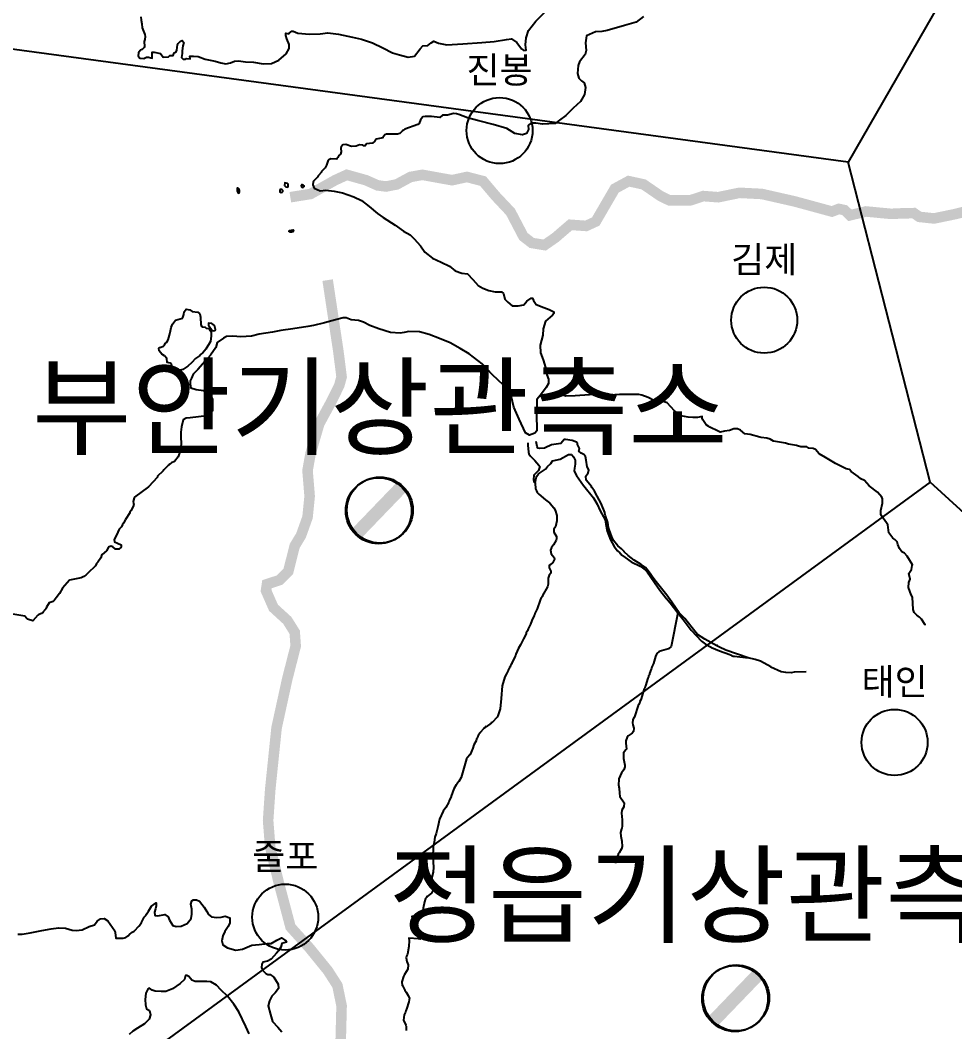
# Model space of a CAD drawing. Header units: millimetres. Extents: x -954552 to 1497340, y -301250 to 736091.
# Drawn here: x 160467 to 195883, y 228327 to 266656 of the extents above; entities that cross this region are included whole.
import ezdxf
from ezdxf.enums import TextEntityAlignment as Align

# ---------------------------------------------------------------- set-up
doc = ezdxf.new("R2010")
doc.units = ezdxf.units.MM
for name, color, linetype in [('2121', 7, 'Continuous'), ('2122', 7, 'Continuous'), ('2411', 7, 'Continuous'), ('AWS', 4, 'Continuous'), ('AWS명', 2, 'Continuous'), ('EL', 2, 'Continuous'), ('MAIN-RIVER', 5, 'Continuous'), ('Point', 1, 'Continuous'), ('관측소명', 3, 'Continuous'), ('기상청', 1, 'Continuous'), ('티센', 6, 'Continuous')]:
    doc.layers.add(name, color=color, linetype=linetype)
doc.styles.get("Standard").update_dxf_attribs({"font": ''})
doc.styles.get('Standard').set_extended_font_data('Gulim')

# ---------------------------------------------------------------- blocks, each defined once
blk = doc.blocks.new('관측소(기상청)')
at = {"layer": '기상청', "const_width": 500}
blk.add_lwpolyline([(821, 874), (-914, -926)], dxfattribs=at)
at = {"layer": '기상청'}
blk.add_circle((-46, -26), 1250, dxfattribs=at)

msp = doc.modelspace()

# ---------------------------------------------------------------- linework, layer by layer
at = {"layer": '2121', "color": 7}
for points in [[(184089, 266793), (183810, 266583), (183370, 266460), (182709, 266266), (182510, 266229), (182263, 266213), (181930, 266062), (181892, 265799), (181919, 265509), (181876, 265358), (181656, 265079), (181613, 264945), (181586, 264639), (181640, 264461), (181736, 264365), (181833, 264279), (181892, 264112), (181849, 263838), (181699, 263575), (181420, 263322), (181146, 263048), (180909, 262871), (180743, 262748), (180259, 262715), (180012, 262758), (179819, 262758), (179722, 262662), (179733, 262511), (179652, 262361), (179502, 262318), (179212, 262361), (178905, 262554), (178395, 262705), (177842, 262844), (177412, 262952), (177093, 263089), (177093, 263089), (177006, 263114), (176881, 263127), (176662, 263053), (176475, 263060), (176368, 262976), (176049, 263011), (175813, 263004), (175730, 262993), (175637, 262887), (175580, 262743), (175530, 262700), (175042, 262526), (174967, 262474), (174955, 262474), (174955, 262461), (174869, 262379), (174848, 262370), (174767, 262345), (174349, 262340), (174286, 262310), (174204, 262216), (174204, 262203), (173960, 262154), (173908, 262078), (173822, 262004), (173822, 262004), (173591, 261974), (173541, 261899), (173488, 261898), (173445, 261918), (173329, 261930), (173197, 261881), (173016, 261875), (172804, 261944), (172698, 261932), (172634, 261857), (172616, 261811), (172624, 261671), (172603, 261582), (172546, 261526), (172508, 261451), (172471, 261401), (172459, 261389), (172233, 261408), (172158, 261371), (172121, 261321), (172071, 261165), (172027, 261067), (171889, 260922), (171889, 260897), (171759, 260758), (171738, 260709), (171583, 260555), (171569, 260529), (171562, 260416), (171606, 260288), (171830, 260191), (172051, 260217), (172368, 260180), (172674, 260121), (173114, 259970), (173394, 259831), (173695, 259600), (174011, 259336), (174221, 259186), (174678, 258896), (174995, 258660), (175242, 258520), (175392, 258369), (175639, 258106), (175806, 257870), (176085, 257639), (176413, 257483), (176730, 257333), (176955, 257166), (177202, 257069), (177423, 257043), (177616, 256833), (177826, 256602), (178003, 256505), (178223, 256409), (178470, 256366), (178707, 256366), (178776, 256296), (178830, 256086), (178943, 255979), (179110, 255839), (179341, 255839), (179550, 255866), (179663, 256006), (179824, 256129), (179883, 256119), (179921, 256033), (180017, 255882), (180308, 255769), (180517, 255689), (180684, 255603), (180694, 255549), (180641, 255479), (180377, 255259), (180281, 254969), (180270, 254722), (180173, 254346), (180184, 254056), (180281, 253782), (180377, 253492), (180420, 253218), (180490, 253051), (180490, 252895), (180393, 252734), (180184, 252444), (180050, 252288), (180050, 252111), (180034, 251794), (180034, 251585), (180050, 251252), (180050, 251101), (179964, 251004), (179770, 250935), (179620, 251021), (179373, 251542), (179179, 251998), (179067, 252428), (178986, 252638), (178363, 253218), (177976, 253642), (177476, 254018), (177133, 254212), (176762, 254432), (176359, 254593), (175962, 254749), (175602, 254845), (175199, 254856), (175021, 254819), (174871, 254802), (174495, 254829), (174054, 254969), (173721, 255093), (173474, 255216), (173281, 255275), (173007, 255302), (172824, 255383), (172701, 255383), (172411, 255302), (171997, 255189), (171583, 255093), (171363, 255050), (170804, 254964), (170337, 254894), (170031, 254840), (169520, 254759), (169230, 254690), (168833, 254663), (168527, 254690), (168279, 254674), (168167, 254604), (167936, 254443), (167877, 254260), (167683, 253970), (167479, 253733), (167200, 253416), (167022, 253250), (166953, 253089), (166910, 252992), (166910, 252863), (166936, 252729), (167130, 252659), (167409, 252632), (167560, 252546), (167683, 252439), (167753, 252299), (167753, 252159), (167753, 251993), (167753, 251859), (167672, 251800), (167533, 251665), (167227, 251622), (166910, 251595), (166759, 251579), (166636, 251509), (166582, 251246), (166550, 251053), (166550, 250876), (166566, 250602), (166539, 250365), (166453, 250118), (166318, 249931), (166318, 249931), (166204, 249883), (166191, 249868), (166169, 249862), (166166, 249849), (166112, 249826), (166094, 249795), (166074, 249789), (165996, 249710), (165990, 249692), (165908, 249623), (165887, 249576), (165874, 249573), (165670, 249374), (165667, 249345), (165323, 248978), (164803, 248585), (164803, 248573), (164784, 248554), (164752, 248417), (164759, 248347), (164771, 248316), (164752, 248235), (164664, 248071), (164622, 248018), (164617, 247995), (164451, 247743), (164385, 247600), (164345, 247545), (164306, 247462), (164216, 247368), (164118, 247142), (164021, 246977), (164035, 246895), (164159, 246839), (164297, 246784), (164297, 246687), (164200, 246619), (164077, 246619), (163980, 246701), (163897, 246730), (163813, 246687), (163731, 246549), (163566, 246411), (163542, 246370), (163516, 246283), (163408, 246125), (163360, 246072), (163316, 245978), (163033, 245700), (163033, 245700), (162958, 245631), (162877, 245577), (162771, 245528), (162336, 245445), (162064, 245136), (161955, 244930), (161827, 244773), (161827, 244773), (161755, 244665), (161719, 244631), (161562, 244575), (161468, 244419), (161443, 244356), (161383, 244298), (161383, 244285), (161333, 244235), (161327, 244216), (161274, 244170), (161174, 244137), (161136, 244114), (160948, 243896), (160743, 243959), (160707, 243997), (160707, 243997), (160707, 243997), (160636, 244072), (160193, 244148)], [(165036, 266788), (165046, 266653), (165074, 266515), (165091, 266363), (165183, 266122), (165196, 266040), (165188, 265920), (165170, 265848), (165170, 265848), (165171, 265663), (165158, 265625), (165083, 265550), (165020, 265526), (165014, 265507), (164945, 265426), (164939, 265310), (164982, 265235), (165013, 265222), (165145, 265212), (165257, 265262), (165332, 265262), (165414, 265227), (165463, 265218), (165470, 265450), (165538, 265446), (165783, 265399), (165888, 265261), (166088, 265267), (166132, 265317), (166151, 265323), (166269, 265323), (166307, 265420), (166382, 265459), (166401, 265516), (166433, 265724), (166452, 265771), (166477, 265806), (166539, 265859), (166610, 265883), (166663, 265810), (166625, 265686), (166609, 265493), (166601, 265393), (166601, 265393), (166582, 265247), (166638, 265178), (166732, 265177), (166769, 265208), (166913, 265196), (166900, 265296), (167032, 265295), (167205, 265283), (167479, 265176), (167855, 265106), (168075, 265036), (168253, 265009), (168435, 265036), (168586, 265106), (168736, 265117), (168999, 265079), (169306, 265063), (169676, 265009), (169993, 265020), (170273, 265149), (170547, 265380), (170659, 265589), (170659, 265740), (170573, 265949), (170536, 266073), (170529, 266172), (170529, 266172), (170646, 266136), (170665, 266155), (170665, 266167), (170765, 266248), (170809, 266248), (170989, 266170), (171143, 266153), (171417, 266127), (171830, 266143), (172121, 266180), (172523, 266127), (173061, 266019), (173404, 265933), (173818, 265799), (174205, 265606), (174581, 265423), (174844, 265342), (175172, 265256), (175408, 265299), (175628, 265573), (175725, 265686), (175919, 265702), (176042, 265799), (176139, 265863), (176321, 265783), (176638, 265729), (177235, 265756), (177965, 265810), (178433, 265853), (178889, 265922), (179083, 265949), (179292, 265810), (179459, 265573), (179555, 265509), (179636, 265520), (179609, 265729), (179636, 265992), (179733, 266266), (180012, 266626), (180356, 266970)], [(160381, 232025), (160535, 232021), (160840, 232076), (161281, 232159), (161639, 232227), (161915, 232268), (162179, 232256), (162441, 232173), (162591, 232159), (162814, 232186), (163075, 232311), (163283, 232379), (163378, 232517), (163504, 232600), (163642, 232614), (163788, 232531), (164050, 232153), (164065, 232093), (164086, 231868), (164368, 231876), (164467, 231905), (164561, 231963), (164624, 232042), (164637, 232042), (164690, 232089), (164787, 232144), (164969, 232338), (164981, 232338), (164985, 232356), (165060, 232464), (165166, 232668), (165229, 232734), (165256, 232785), (165256, 232785), (165333, 232902), (165437, 233088), (165613, 233213), (165613, 233213), (165613, 233213), (165613, 233103), (165593, 232984), (165559, 232857), (165563, 232746), (165594, 232730), (165688, 232717), (165951, 232766), (166071, 232682), (166127, 232559), (166250, 232353), (166376, 232311), (166570, 232324), (166790, 232435), (166941, 232614), (166970, 232779), (166970, 232973), (166928, 233166), (166970, 233290), (167037, 233331), (167149, 233331), (167260, 233278), (167439, 233043), (167536, 232890), (167604, 232767), (167715, 232682), (167921, 232655), (168088, 232670), (168239, 232711), (168406, 232641), (168406, 232449), (168350, 232311), (168226, 232130), (168144, 231965), (168101, 231771), (168144, 231621), (168323, 231510), (168641, 231413), (168888, 231454), (169248, 231607), (169524, 231633), (169842, 231675), (169980, 231675), (170186, 231800), (170367, 231883), (170476, 231813), (170532, 231771), (170559, 231716), (170379, 231675), (170338, 231537), (170256, 231399), (170173, 231304), (169980, 231081), (169842, 230999), (169662, 230958), (169621, 230890), (169607, 230764), (169648, 230655), (169772, 230529), (169856, 230502), (169939, 230502), (170077, 230391), (170241, 230129), (170256, 229965), (170132, 229798), (170007, 229674), (169910, 229495), (169869, 229315), (169951, 228984), (170021, 228722), (170227, 228502), (170379, 228320)], [(169137, 228252), (169013, 228528), (168750, 229081), (168558, 229371), (168323, 229676), (168088, 229897), (167909, 230090), (167689, 230214), (167536, 230226), (167369, 230226), (167093, 230226), (166970, 230282), (166858, 230420), (166776, 230461), (166735, 230461), (166693, 230311), (166529, 230158), (166238, 229952), (165989, 229855), (165809, 229855), (165575, 229868), (165465, 229909), (165369, 229979), (165299, 229938), (165231, 229785), (165202, 229550), (165216, 229344), (165257, 229192), (165369, 229136), (165410, 228971), (165354, 228805), (165175, 228625), (164913, 228460), (164732, 228349), (164594, 228226)]]:
    msp.add_lwpolyline(points, dxfattribs=at)
at = {"layer": '2122', "color": 7}
for points in [[(168778, 260198), (168769, 260249), (168707, 260293), (168688, 260293), (168690, 260197), (168725, 260108), (168769, 260111), (168781, 260136), (168778, 260198), (168778, 260198)], [(170627, 260407), (170625, 260440), (170601, 260475), (170494, 260494), (170487, 260394), (170501, 260368), (170537, 260338), (170613, 260331), (170625, 260356), (170627, 260407), (170627, 260407)], [(171112, 260411), (171120, 260348), (171157, 260319), (171184, 260326), (171224, 260353), (171222, 260387), (171189, 260405), (171153, 260425), (171121, 260418), (171112, 260411), (171112, 260411)], [(170305, 260238), (170304, 260191), (170310, 260160), (170328, 260145), (170352, 260135), (170398, 260147), (170422, 260170), (170416, 260200), (170393, 260231), (170362, 260248), (170332, 260246), (170305, 260238), (170305, 260238)], [(170741, 258628), (170714, 258625), (170652, 258669), (170677, 258693), (170808, 258718), (170827, 258696), (170802, 258637), (170741, 258628), (170741, 258628)], [(167842, 255039), (167823, 255087), (167732, 255171), (167607, 255177), (167600, 255096), (167743, 254902), (167787, 254886), (167837, 254901), (167862, 254939), (167842, 255039), (167842, 255039)]]:
    msp.add_lwpolyline(points, dxfattribs=at)
msp.add_lwpolyline([(166634, 253417), (166459, 253386), (166365, 253437), (166228, 253428), (166213, 253476), (166209, 253587), (166196, 253615), (166165, 253656), (166040, 253687), (166022, 253841), (165934, 253938), (165835, 254000), (165735, 254132), (165723, 254226), (165755, 254260), (165892, 254301), (165930, 254338), (165955, 254413), (166011, 254444), (166068, 254550), (166068, 254550), (166128, 254718), (166158, 254883), (166182, 255015), (166232, 255136), (166357, 255287), (166613, 255367), (166631, 255394), (166670, 255511), (166676, 255610), (166758, 255704), (166889, 255688), (166989, 255622), (167201, 255591), (167270, 255534), (167300, 255403), (167312, 255115), (167343, 255049), (167362, 255034), (167475, 255027), (167518, 254990), (167600, 254977), (167643, 254943), (167705, 254846), (167705, 254696), (167705, 254696), (167675, 254488), (167505, 254197), (167391, 254059), (167391, 254059), (167315, 254007), (167315, 253995), (167303, 253995), (167296, 253975), (167284, 253975), (167272, 253961), (167266, 253940), (167104, 253841), (166969, 253691), (166819, 253546)], close=True, dxfattribs=at)
at = {"layer": '2411', "const_width": 400}
for points in [[(170703, 259950), (171471, 260073), (172400, 260595), (172842, 260798), (173567, 260595), (174010, 260399), (174329, 260356), (174735, 260435), (175257, 260718), (175707, 260798), (176149, 260718), (176831, 260595), (177396, 260718), (178005, 260559), (178484, 259993), (179050, 259391), (179536, 258463), (179855, 258216), (180341, 258137), (180747, 258419), (181312, 258905), (181914, 258862), (182277, 259029), (182719, 259790), (183002, 260276), (183524, 260559), (184090, 260435), (184735, 259993), (185062, 259834), (185867, 259834), (186352, 259993), (186918, 259950), (187723, 260116), (188572, 260073), (189819, 259790), (191228, 259407), (191489, 259507), (191710, 259460), (191908, 259264), (192515, 259410), (193141, 259350), (193473, 259319), (193864, 259337), (194337, 259348), (194539, 259205), (195098, 259145), (195867, 259304), (197520, 259710)], [(172610, 227903), (172646, 229310), (172487, 230079), (172124, 230645), (171435, 231493), (170710, 232298), (170260, 233995), (169941, 235322), (169861, 236330), (169941, 237505), (170181, 239840), (170587, 241697), (170906, 242944), (170869, 243466), (170587, 243916), (170065, 244394), (169782, 245040), (169818, 245286), (170304, 245446), (170623, 245765), (170869, 246737), (171109, 247135), (171355, 247824), (171435, 248622), (171355, 249594), (171471, 250239), (171798, 251363), (172240, 252176), (172559, 252821), (172646, 253140), (172523, 254112), (172117, 256809)]]:
    msp.add_lwpolyline(points, dxfattribs=at)
at = {"layer": 'AWS'}
for centre in [(178633, 262474), (188663, 255291), (193603, 239293), (170511, 232671)]:
    msp.add_circle(centre, 1250, dxfattribs=at)
at = {"layer": 'MAIN-RIVER'}
for points in [[(194755, 243736), (194755, 243749), (194617, 243955), (194549, 244034), (194444, 244119), (194349, 244218), (194300, 244331), (194276, 244794), (194232, 244887), (194133, 245162), (194146, 245350), (194196, 245481), (194147, 245687), (194245, 245837), (194271, 246001), (194285, 246026), (194285, 246026), (194075, 246352), (193974, 246457), (193874, 246507), (193787, 246635), (193725, 246788), (193694, 246894), (193613, 246982), (193537, 247026), (193455, 247129), (193389, 247233), (193346, 247533), (193298, 247611), (193105, 247871), (193084, 247943), (193079, 248077), (193148, 248358), (193148, 248527), (193117, 248583), (192949, 248771), (192637, 249009), (192462, 249216), (192318, 249285), (192216, 249369), (191953, 249556), (191893, 249627), (191893, 249627), (191770, 249655), (191364, 249856), (190978, 250085), (190742, 250231), (190602, 250396), (190522, 250427), (190351, 250440), (190351, 250440), (190351, 250440), (190278, 250493), (190043, 250488), (189924, 250526), (189924, 250526), (189884, 250544), (189579, 250591), (189474, 250627), (189010, 250712), (188881, 250781), (188763, 250822), (188542, 250851), (188497, 250856), (188129, 250958), (187922, 250985), (187922, 250985), (187762, 251127), (187643, 251178), (187512, 251178), (187343, 251116), (187161, 251087), (186995, 251041), (186995, 251041), (186995, 251041), (186918, 251091), (186604, 251231), (186562, 251263), (186463, 251324), (186436, 251360), (186338, 251516), (186313, 251581), (186308, 251644), (186308, 251644), (186308, 251644), (186138, 251607), (185957, 251607), (185782, 251614), (185501, 251664), (185258, 251852), (184984, 252153), (184946, 252177), (184865, 252200), (184503, 252229), (184265, 252361), (184029, 252450), (183916, 252480), (183172, 252476), (182485, 252428), (182411, 252482), (181502, 252427), (181502, 252427), (181502, 252427), (181135, 252412), (181066, 252438), (180997, 252513), (180885, 252551), (180791, 252545), (180316, 252408)], [(186852, 243008), (186872, 242950), (186411, 243201), (186136, 243377), (185925, 243627), (185651, 243983), (185440, 244199), (185155, 244610), (184965, 244876), (184572, 245374), (184416, 245574), (184345, 245686), (184219, 245859), (184163, 245921), (183999, 246028), (183732, 246194), (183506, 246370), (183506, 246370), (183351, 246515), (183351, 246527), (183257, 246621), (183116, 246745), (182951, 246944), (182887, 247084), (182782, 247355), (182760, 247433), (182735, 247628), (182651, 247872), (182639, 247931), (182624, 248007), (182487, 248347), (182336, 248624), (182230, 248812), (182145, 248941), (182132, 248945), (182114, 248985), (181908, 249230), (181896, 249374), (181996, 249511), (182009, 249617), (181957, 249739), (181909, 249985), (181885, 250130), (181829, 250199), (181720, 250252), (181636, 250324), (181667, 250433), (181596, 250555), (181591, 250579), (181591, 250579), (181581, 250623), (181549, 250668), (181378, 250729), (181137, 250769), (181074, 250769), (181034, 250705), (180955, 250619), (180605, 250571), (180355, 250459), (180330, 250437), (180142, 250428), (180086, 250447), (180055, 250509), (180022, 250698), (180022, 250698)], [(179698, 250641), (179700, 250556), (179723, 250292), (179742, 250223), (179801, 250135), (179819, 250129), (179973, 249971), (180125, 249798), (180159, 249747), (180108, 249593), (179928, 249423), (179914, 249247), (179936, 249171), (179936, 249171)], [(179976, 249116), (180021, 249317), (180040, 249384), (180102, 249466), (180371, 249640), (180453, 249745), (180571, 249862), (180635, 249958), (180935, 250029), (181248, 250200), (181354, 250206), (181373, 250193), (181435, 250115), (181492, 249984), (181497, 249837), (181472, 249688), (181465, 249581), (181490, 249525), (181552, 249409), (181812, 249031), (181812, 249018), (181824, 249015), (182194, 248560), (182337, 248323), (182442, 248072), (182629, 247728), (182654, 247566), (182715, 247297), (182835, 246973), (182977, 246715), (183101, 246549), (183101, 246549), (183189, 246477), (183196, 246458), (183214, 246451), (183270, 246389), (183270, 246389), (183390, 246301), (183618, 246132), (183963, 245974), (184101, 245869), (184150, 245829), (184228, 245751), (184363, 245553), (184505, 245345), (184703, 245061), (184939, 244767), (184939, 244754), (184958, 244743), (185102, 244578), (185394, 244206), (185593, 243946), (185893, 243546), (186279, 243133), (186435, 243020), (186657, 242903), (186663, 242890), (186966, 242756), (187359, 242627), (187372, 242605), (187422, 242598), (187422, 242586), (187484, 242558), (187538, 242563), (188055, 242495), (187213, 242791), (186962, 242906), (186872, 242950), (186872, 242950)], [(179936, 249171), (179936, 249171), (179983, 249117), (179989, 248897), (180028, 248823), (180057, 248763), (180118, 248697), (180379, 248480), (180525, 248371), (180534, 248348), (180552, 248342), (180693, 248186), (180743, 248095), (180804, 247895), (180804, 247683), (180747, 247458), (180685, 247371), (180685, 247258), (180790, 247089), (180790, 247001), (180778, 246958), (180674, 246782), (180596, 246677), (180557, 246572), (180589, 246440), (180701, 246302), (180708, 246240), (180656, 246114), (180544, 246021), (180531, 246021), (180531, 246008), (180513, 245990), (180506, 245902), (180581, 245784), (180580, 245703), (180580, 245703), (180518, 245628), (180480, 245517), (180480, 245517), (180469, 245498), (180471, 245292), (180454, 245190), (180260, 244854), (180259, 244816), (180201, 244746), (180199, 244725), (180172, 244685), (180056, 244358), (179965, 244173), (179958, 244117), (179945, 244105), (179859, 243907), (179859, 243907), (179807, 243774), (179710, 243590), (179692, 243522), (179638, 243443), (179638, 243406), (179534, 243212), (179430, 242987), (179355, 242866), (179355, 242866), (179248, 242631), (179242, 242575), (179223, 242557), (179096, 242293), (179096, 242274), (179077, 242256), (179077, 242231), (179043, 242189), (179033, 242146), (179014, 242139), (179008, 242108), (178983, 242084), (178975, 242050), (178957, 242031), (178957, 242012), (178895, 241895), (178895, 241895), (178836, 241777), (178732, 241439), (178687, 240961), (178687, 240961), (178687, 240961), (178649, 240565), (178567, 240303), (178542, 240253), (178347, 240049), (178315, 240037), (178309, 240020), (178129, 239885), (178095, 239890), (178095, 239890), (178078, 239841), (178066, 239841), (178066, 239828), (178035, 239828), (178035, 239816), (177897, 239666), (177897, 239654), (177833, 239576), (177810, 239529), (177797, 239467), (177753, 239411), (177741, 239349), (177659, 239205), (177621, 239074), (177552, 238924), (177552, 238905), (177501, 238818), (177419, 238716), (177419, 238716), (177385, 238672), (177181, 237956), (177088, 237810), (177059, 237790), (177013, 237709), (176988, 237684), (176904, 237528), (176798, 237258), (176798, 237239), (176720, 237080), (176709, 237026), (176600, 236827), (176493, 236683), (176361, 236388), (176361, 236388), (176295, 236096), (176295, 236096), (176232, 235846), (176175, 235703), (176153, 235509), (176118, 235334), (176104, 234947), (176134, 234566), (176134, 234566), (176111, 234376), (176047, 234140), (176058, 233927), (176058, 233927), (176096, 233854), (176106, 233760), (176101, 233684), (176053, 233581), (175894, 233454), (175882, 233454), (175869, 233417), (175820, 233373), (175788, 233247), (175733, 233014), (175712, 232837), (175715, 232756), (175536, 232721), (175310, 232698), (175310, 232698), (175310, 232698), (175333, 232623), (175311, 232512), (175401, 232315), (175606, 231927), (175619, 231840), (175619, 231840), (175558, 231853), (175188, 231869), (175201, 231781), (175190, 231562), (175141, 231266), (175109, 231197), (175109, 231197), (175109, 231197), (175097, 231127), (175113, 230987), (175163, 230858), (175157, 230699), (175035, 230502), (175035, 230502), (174986, 230418), (174931, 230215), (174942, 230080), (174956, 230077), (175036, 229897), (175088, 229828), (175088, 229828), (175174, 229703), (175210, 229617), (175210, 229617), (175216, 229617), (175198, 229457), (175181, 229429), (175121, 229225), (175075, 229125), (175075, 229125), (175065, 229065), (175015, 228970), (174996, 228762), (175076, 228582), (175089, 228532), (175089, 228380)], [(185394, 244206), (185135, 242923), (185029, 242842), (184679, 242737), (184597, 242665), (184581, 242637), (184546, 242550), (184465, 242281), (184427, 242200), (184427, 242175), (184403, 242149), (184389, 242090), (184372, 242063), (184317, 241901), (184312, 241856), (184274, 241804), (184274, 241773), (184249, 241723), (184164, 241434), (184147, 241408), (184138, 241351), (184113, 241325), (183980, 240902), (183948, 240846), (183943, 240801), (183931, 240789), (183910, 240723), (183886, 240689), (183743, 240257), (183730, 240232), (183718, 240232), (183718, 240232), (183685, 240146), (183674, 240030), (183685, 239953), (183721, 239827), (183709, 239708), (183659, 239646), (183508, 239540), (183464, 239490), (183411, 239349), (183411, 239262), (183439, 239040), (183422, 239007), (183325, 238891), (183331, 238684), (183381, 238435), (183380, 238372), (183343, 238253), (183257, 238138), (183155, 237916), (183144, 237661), (183156, 237648), (183150, 237599), (183163, 237560), (183172, 237374), (183184, 237247), (183352, 237003), (183346, 236847), (183264, 236728), (183251, 236616), (183278, 236356), (183283, 236123), (183283, 236123), (183267, 236040), (183249, 236013), (183210, 235880), (183210, 235880), (183210, 235880), (183225, 235740), (183266, 235546), (183273, 235348), (183248, 235260), (183167, 235104), (183128, 235067), (183128, 235029), (183066, 234923), (183047, 234867), (183028, 234711)], [(190251, 241963), (189800, 241949), (189679, 241933), (189478, 241941), (189307, 241963), (188914, 242142), (188908, 242154), (188521, 242371), (188322, 242436), (188055, 242495), (188055, 242495)]]:
    msp.add_lwpolyline(points, dxfattribs=at)
at = {"layer": '기상청'}
for centre in [(174097, 248097), (187600, 229612)]:
    msp.add_circle(centre, 1250, dxfattribs=at)
at = {"layer": '티센'}
for points in [[(204912, 284014), (191841, 261274)], [(191841, 261274), (153035, 266516)], [(194952, 249156), (191841, 261274)], [(194952, 249156), (136000, 206096)], [(205578, 239467), (194952, 249156)]]:
    msp.add_lwpolyline(points, dxfattribs=at)

# ---------------------------------------------------------------- block references
at = {"layer": 'Point'}
for p in [(174097, 248097), (187600, 229612)]:
    msp.add_blockref('관측소(기상청)', p, dxfattribs=at)

# ---------------------------------------------------------------- texts
at = {"layer": 'AWS명'}
for s, p in [('진봉', (178633, 263974)), ('김제', (188663, 256791)), ('태인', (193603, 240793)), ('줄포', (170511, 234171))]:
    msp.add_text(s, height=1000, dxfattribs=at).set_placement(p, align=Align.BOTTOM_CENTER)
at = {"layer": 'EL'}
for p in [(174097, 248096), (187600, 229611)]:
    msp.add_text('0.000', height=2.5, dxfattribs=at).set_placement(p, align=Align.TOP_CENTER)
at = {"layer": '관측소명'}
for s, p in [('부안기상관측소', (174097, 249597)), ('정읍기상관측소', (187600, 231112))]:
    msp.add_text(s, height=3000, dxfattribs=at).set_placement(p, align=Align.BOTTOM_CENTER)

doc.saveas('drawing.dxf')
